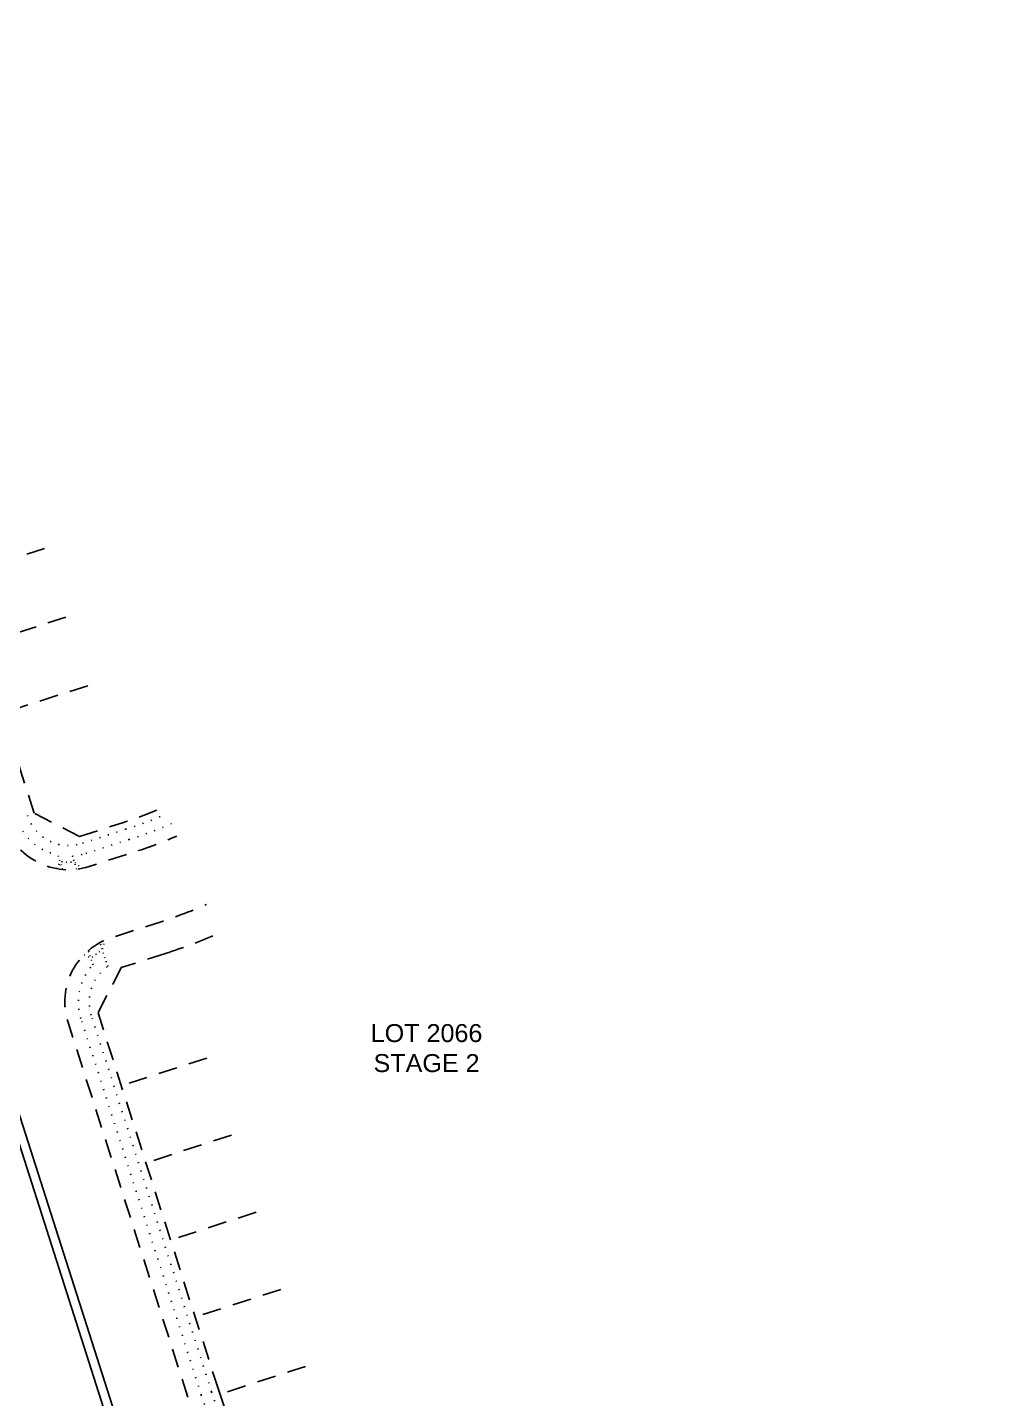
# Model space of a CAD drawing. Header units: metres. Extents: x 305482 to 305978, y 6275861 to 6276842.
# Drawn here: x 305833.7 to 305942.1, y 6276659.7 to 6276812.2 of the extents above; entities that cross this region are included whole.
import ezdxf

# ---------------------------------------------------------------- set-up
doc = ezdxf.new("R2010")
doc.units = ezdxf.units.M
doc.header["$LTSCALE"] = 0.7
doc.linetypes.add('Dash', pattern=[5, 3, -2])
doc.linetypes.add('DOT', pattern=[6.35, 0, -6.35])
for name, color, linetype in [('_User Miscellaneous3', 11, 'Continuous'), ('_User Miscellaneous9', 8, 'Continuous'), ('Cadastre Developer_SP_NEW', 4, 'Continuous'), ('Cadastre Roads_SP_NEW', 8, 'Continuous')]:
    doc.layers.add(name, color=color, linetype=linetype)
doc.styles.add('ARIAL', font='arial.ttf', dxfattribs={"height": 2})

msp = doc.modelspace()

# ---------------------------------------------------------------- linework, layer by layer
at = {"layer": '_User Miscellaneous3', "color": 3, "linetype": 'DOT', "ltscale": 0.2}
for p, q in [((305844.61, 6276723.03), (305839.7, 6276721.46)), ((305844.98, 6276721.89), (305840.07, 6276720.32)), ((305853.02, 6276660.13), (305839.62, 6276702.01)), ((305854.16, 6276660.49), (305840.77, 6276702.38))]:
    msp.add_line(p, q, dxfattribs=at)
at = {"layer": '_User Miscellaneous3', "color": 3, "linetype": 'DOT', "ltscale": 0.09}
for p, q in [((305837.58, 6276718.56), (305837.07, 6276720.15)), ((305839.15, 6276718.59), (305838.68, 6276720.05)), ((305840.97, 6276707.96), (305840.46, 6276709.54)), ((305842.6, 6276707.78), (305841.75, 6276710.43))]:
    msp.add_line(p, q, dxfattribs=at)
at = {"layer": '_User Miscellaneous3', "color": 3, "linetype": 'DOT', "ltscale": 0.2, "flags": 128}
for points in [[(305833.67, 6276724.57, 0.414214), (305839.7, 6276721.46)], [(305833.16, 6276722.84, 0.205947), (305837.07, 6276720.15, 0.205947)], [(305838.68, 6276720.05, 0.059222), (305840.07, 6276720.32)], [(305839.62, 6276702.01, -0.27275), (305840.97, 6276707.96, -0.27275)], [(305840.77, 6276702.38, -0.329558), (305842.6, 6276707.78, -0.329558)]]:
    msp.add_lwpolyline(points, format="xyb", dxfattribs=at)
at = {"layer": '_User Miscellaneous3', "color": 3, "linetype": 'DOT', "ltscale": 0.09, "flags": 128}
for points in [[(305836.92, 6276718.65), (305837.31, 6276719.4), (305838.9, 6276719.37), (305839.74, 6276718.69)], [(305839.98, 6276709.09), (305840.73, 6276708.71), (305842, 6276709.65), (305842.3, 6276710.7)]]:
    msp.add_lwpolyline(points, dxfattribs=at)
at = {"layer": '_User Miscellaneous3', "color": 3, "linetype": 'DOT', "ltscale": 0.2}
for centre, radius, start, end in [((305829.14, 6276771.42), 50.8, 287.7334, 293.2954), ((305829.14, 6276771.42), 52, 287.7334, 293.2954), ((305950.17, 6276691.19), 100.8, 197.7334, 218.2019), ((305950.17, 6276691.19), 102, 197.7334, 217.9718)]:
    msp.add_arc(centre, radius, start, end, dxfattribs=at)
at = {"layer": '_User Miscellaneous9', "linetype": 'Dash'}
for p, q in [((305834.43, 6276724.82), (305809.17, 6276803.8)), ((305835.59, 6276754.26), (305826.07, 6276751.2)), ((305837.96, 6276746.62), (305828.44, 6276743.56)), ((305840.39, 6276739), (305830.87, 6276735.94)), ((305839.46, 6276722.23), (305834.43, 6276724.82)), ((305849.03, 6276709.22), (305844.12, 6276707.65)), ((305844.12, 6276707.65), (305841.53, 6276702.62)), ((305854.92, 6276660.73), (305841.53, 6276702.62)), ((305853.63, 6276697.6), (305844.12, 6276694.51)), ((305856.38, 6276689.03), (305846.86, 6276685.94)), ((305859.12, 6276680.45), (305849.61, 6276677.37)), ((305861.86, 6276671.88), (305852.35, 6276668.79)), ((305864.6, 6276663.31), (305855.09, 6276660.22))]:
    msp.add_line(p, q, dxfattribs=at)
at = {"layer": '_User Miscellaneous9', "linetype": 'Dash', "flags": 128}
for points in [[(305810.24, 6276812.19, 0.397633), (305805.79, 6276802.9), (305831.1, 6276723.75, 0.414214), (305840.53, 6276718.89), (305845.43, 6276720.46, 0.024273), (305850.3, 6276722.28, 0.024273)], [(305839.46, 6276722.23), (305844.37, 6276723.79, 0.024273), (305848.91, 6276725.5, 0.024273)]]:
    msp.add_lwpolyline(points, format="xyb", dxfattribs=at)
at = {"layer": '_User Miscellaneous9', "linetype": 'Dash'}
for centre, radius, start, end in [((305829.14, 6276771.42), 65.3, 287.7334, 293.2954), ((305950.17, 6276691.19), 100, 197.7334, 217.9718)]:
    msp.add_arc(centre, radius, start, end, dxfattribs=at)
at = {"layer": 'Cadastre Developer_SP_NEW'}
msp.add_line((305842.73, 6276656.84), (305796.96, 6276799.97), dxfattribs=at)
at = {"layer": 'Cadastre Roads_SP_NEW', "flags": 128}
msp.add_lwpolyline([(305796.36, 6276803.23, -0.099002), (305797.79, 6276800.66), (305843.68, 6276657.14, 0.236859), (305913.84, 6276585.46), (305942.06, 6276575.76)], format="xyb", dxfattribs=at)

# ---------------------------------------------------------------- next in the draw order: texts
at = {"layer": '_User Miscellaneous9', "color": 3, "insert": (305878.08, 6276698.69), "char_height": 2, "attachment_point": 5, "style": 'ARIAL', "bg_fill": 3, "box_fill_scale": 1.1, "bg_fill_color": 256, "bg_fill_transparency": 0}
msp.add_mtext('LOT 2066\\PSTAGE 2', dxfattribs=at)

# ---------------------------------------------------------------- next in the draw order: linework, layer by layer
at = {"layer": '_User Miscellaneous9', "linetype": 'Dash', "flags": 128}
msp.add_lwpolyline([(305886.9, 6276633.89), (305879.78, 6276626.81, -0.449872), (305868.58, 6276627.51, -0.088537), (305851.59, 6276659.67), (305838.19, 6276701.56, -0.414214), (305843.05, 6276710.99), (305847.96, 6276712.56, 0.024273), (305853.58, 6276714.66, 0.024273)], format="xyb", dxfattribs=at)

doc.saveas('drawing.dxf')
